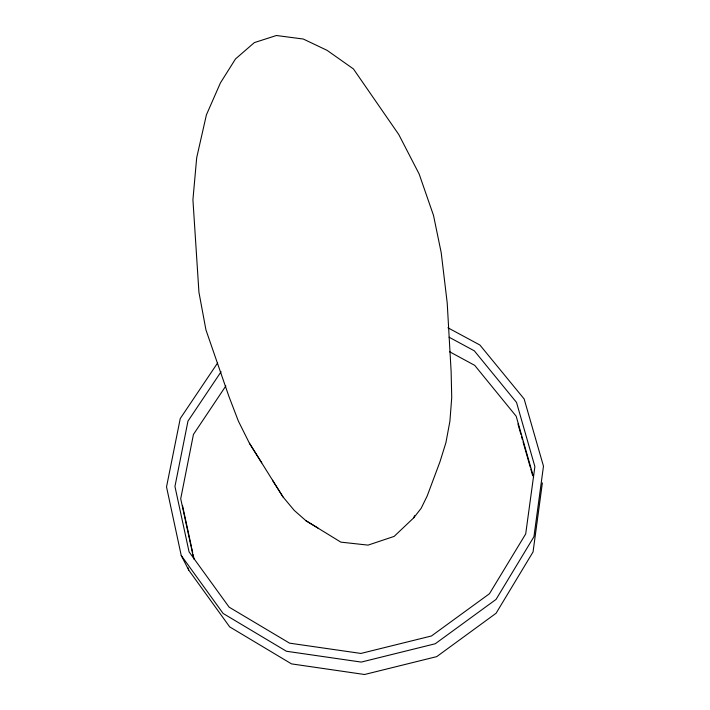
<?xml version="1.0" encoding="UTF-8"?>
<svg xmlns="http://www.w3.org/2000/svg" width="710" height="710" viewBox="0 0 710 710"><rect width="100%" height="100%" fill="white"/><g stroke="black" fill="none" stroke-linecap="round" stroke-linejoin="round"><path stroke-width="1.06" d="M542.378 482.88L533.059 551.927L496.077 613.262L436.73 656.626L364.541 674.5L291.517 663.885L229.685 626.877L188.709 570.077L181.219 555.442L166.522 486.918L180.251 418.545L217.615 362.961M272.462 480.253L283.006 496.929L294.224 510.384L305.948 520.723L340.853 542.138L368.073 545.12L394.156 536.396L413.788 517.759L414.56 515.7M225.86 385.938L193.44 434.44L180.713 498.757L193.732 558.832M221.076 371.747L187.964 421.119L174.944 486.448L189.073 551.856L229.135 607.165L289.556 643.153L360.902 653.44L431.449 635.982L489.474 593.72L525.693 533.938L534.887 466.639L516.534 402.446L474.316 350.829L449.075 337.197M413.788 517.759L421.163 508.28L427.18 495.997L439.943 461.846L445.898 442.738L449.9 421.296L451.729 397.573L451.134 371.676L447.211 302.975L441.203 252.671L433.517 215.449L419.14 173.985L398.771 134.536L353.42 68.923L327.053 50.33L303.312 39.041L276.412 35.5L254.34 42.609L235.498 58.948L220.402 82.946L206.406 114.86L196.697 157.709L192.925 199.758L198.933 292.236L205.944 329.893L228.842 396.215L238.347 421.03L249.423 443.253L283.006 496.929M447.921 327.78L479.889 345.007L524.149 398.976L543.478 466.168L533.947 536.698L496.05 599.409L435.23 643.766L361.239 662.084L286.423 651.256L223.118 613.458L181.219 555.442M449.501 351.698L474.715 365.366L516.179 416.22L533.601 477.315M305.948 520.723L318.027 528.089M249.423 443.253L261.768 462.831M517.945 423.95L520.936 434.458M521.539 436.561L522.436 439.721M523.039 441.824L530.228 467.056M530.832 469.159L532.633 475.469M182.47 505.369L191.283 546.07M191.753 548.209L192.676 552.495M193.147 554.643L194.07 558.921M188.239 567.92L188.709 570.077"/></g></svg>
